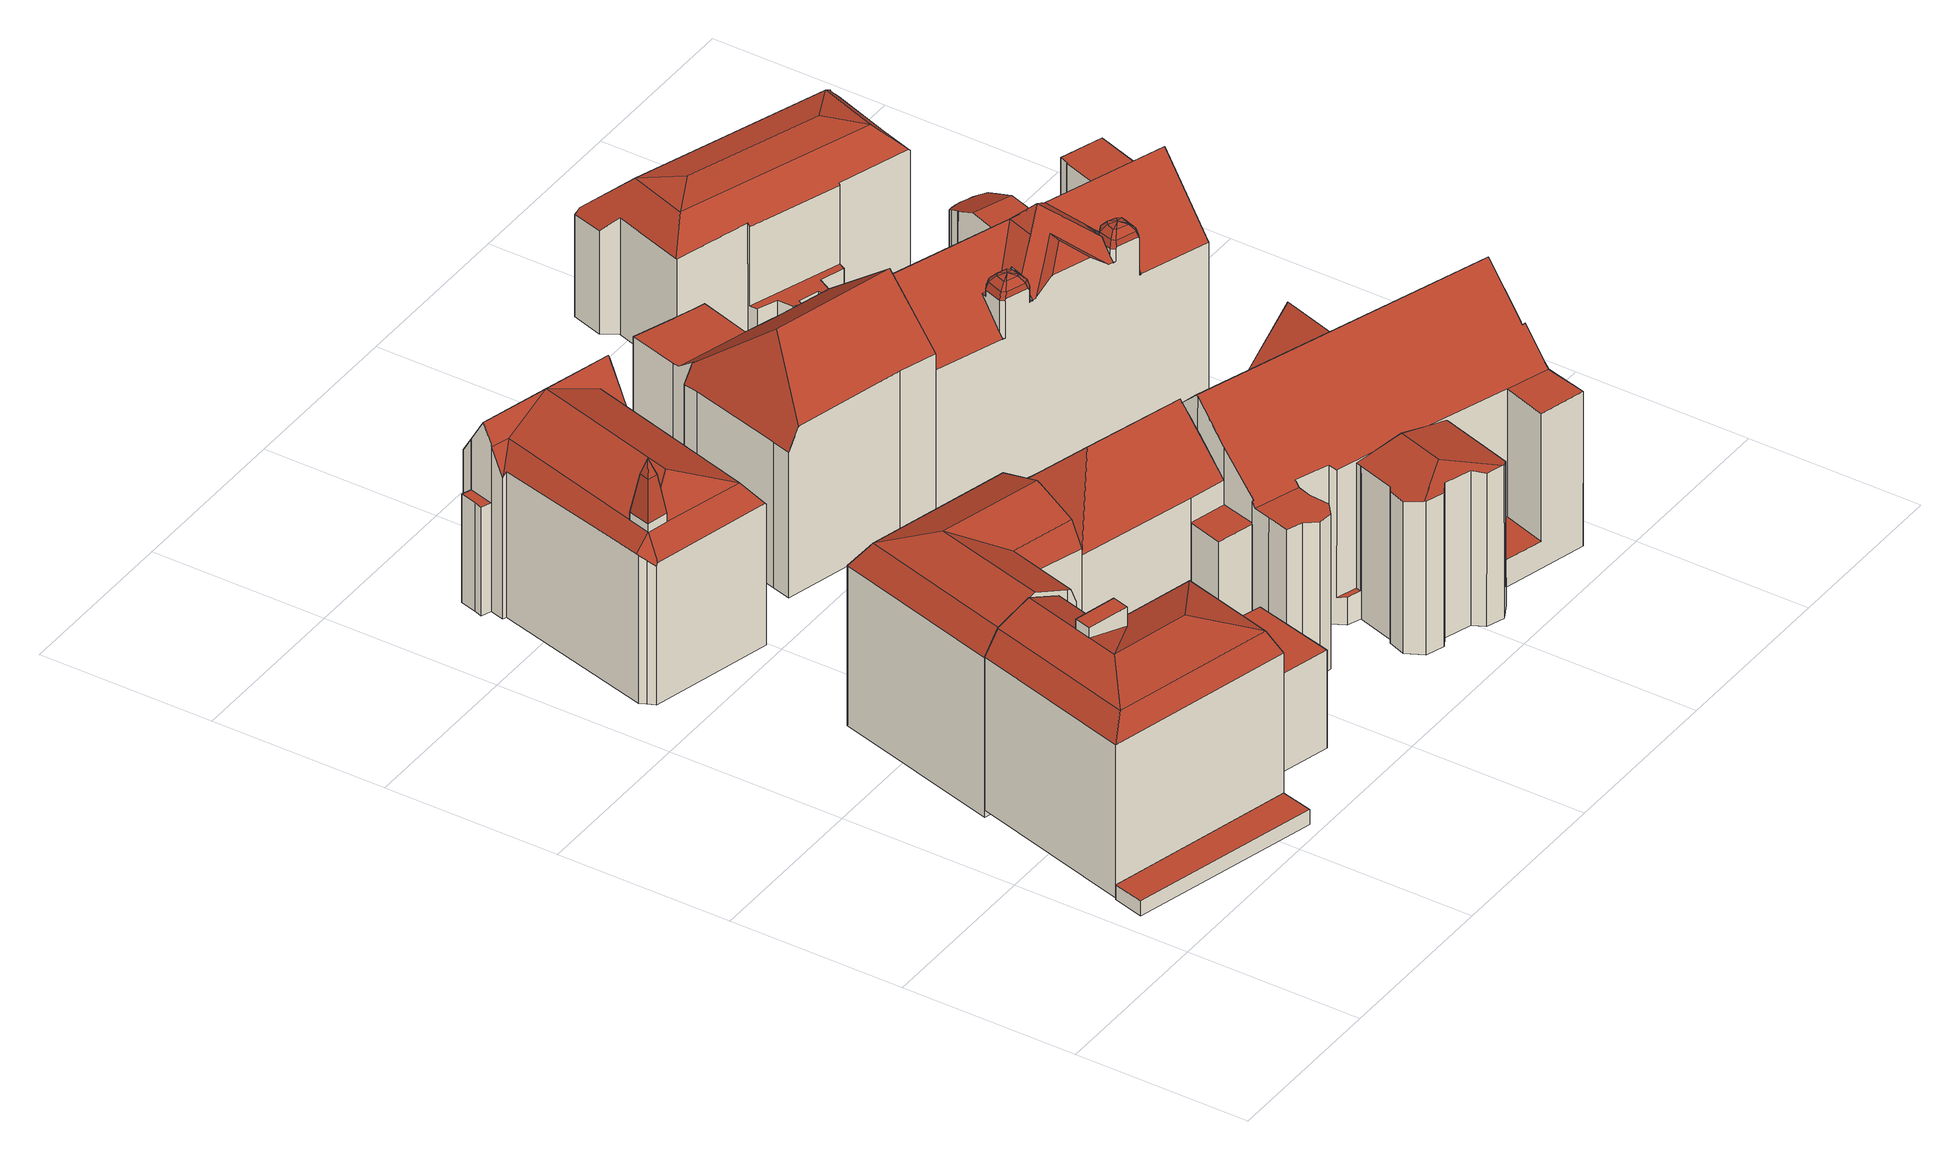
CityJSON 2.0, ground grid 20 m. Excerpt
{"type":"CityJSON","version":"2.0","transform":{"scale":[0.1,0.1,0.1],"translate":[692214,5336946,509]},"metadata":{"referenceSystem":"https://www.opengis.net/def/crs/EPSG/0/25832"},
"CityObjects":{
"building1":{"type":"Building","attributes":{"Gemeindeschluessel":"09162000","HoeheDach":"513.110","HoeheGrund":"511.333","Methode":"2000","NiedrigsteTraufeDesGebaeudes":"513.110","Geometrietyp2DReferenz":"3000","function":"31001_2000","roofType":"1000","measuredHeight":1.78},"geometry":[{"type":"Solid","lod":"2","boundaries":[[[[0,1,2,3]],[[0,4,5,1]],[[5,4,6,7]],[[1,5,7,2]],[[4,0,3,6]],[[6,3,2,7]]]],"semantics":{"surfaces":[{"type":"WallSurface"},{"type":"RoofSurface","Dachneigung":"90.000","Dachorientierung":"-1.000","Flaeche":"80.326","Z_MAX":"1.777","Z_MAX_ASL":"513.110","Z_MIN":"1.777","Z_MIN_ASL":"513.110"},{"type":"GroundSurface"}],"values":[[0,1,0,0,0,2]]}}]},
"building2":{"type":"Building","attributes":{"Gemeindeschluessel":"09162000","HoeheDach":"535.490","HoeheGrund":"511.528","Methode":"2000","NiedrigsteTraufeDesGebaeudes":"529.950","Geometrietyp2DReferenz":"3000","function":"31001_9998","roofType":"3400","measuredHeight":23.96,"storeysAboveGround":6},"address":[{"country":"Germany","locality":"München","thoroughfareName":"Leopoldstraße 42"}],"geometry":[{"type":"Solid","lod":"2","boundaries":[[[[8,9,10,11]],[[12,13,14,15,16,17]],[[18,19,15,14,20]],[[21,22,14,13]],[[23,24,20,14,22]],[[25,26,27,28]],[[29,30,31,32,33,8,11,34,27,26]],[[35,36,18]],[[9,37,35,10]],[[38,39,12,17]],[[31,40,16,15,19,41,32]],[[42,43,44,45]],[[16,40,46,17]],[[31,30,46,40]],[[28,47,45,44,38,48,25]],[[10,43,42]],[[43,10,35,18,20,24]],[[13,12,49]],[[46,48,38,17]],[[30,29,48,46]],[[44,39,38]],[[44,43,24,49,12,39]],[[21,50,23,22]],[[47,34,11,10,42,45]],[[41,51,33,32]],[[52,51,41,19,18,36]],[[48,29,26,25]],[[23,50,49,24]],[[47,28,27,34]],[[50,21,13,49]],[[33,51,52,37,9,8]],[[35,37,52,36]]]],"semantics":{"surfaces":[{"type":"WallSurface"},{"type":"RoofSurface","Dachneigung":"67.851","Dachorientierung":"285.530","Flaeche":"66.602","Z_MAX":"22.762","Z_MAX_ASL":"534.290","Z_MIN":"21.112","Z_MIN_ASL":"532.640"},{"type":"RoofSurface","Dachneigung":"67.273","Dachorientierung":"105.532","Flaeche":"29.044","Z_MAX":"22.762","Z_MAX_ASL":"534.290","Z_MIN":"21.112","Z_MIN_ASL":"532.640"},{"type":"GroundSurface"},{"type":"RoofSurface","Dachneigung":"29.555","Dachorientierung":"14.286","Flaeche":"4.089","Z_MAX":"21.112","Z_MAX_ASL":"532.640","Z_MIN":"18.654","Z_MIN_ASL":"530.182"},{"type":"RoofSurface","Dachneigung":"73.045","Dachorientierung":"194.257","Flaeche":"81.192","Z_MAX":"22.762","Z_MAX_ASL":"534.290","Z_MIN":"21.112","Z_MIN_ASL":"532.640"},{"type":"RoofSurface","Dachneigung":"35.022","Dachorientierung":"14.257","Flaeche":"27.529","Z_MAX":"21.112","Z_MAX_ASL":"532.640","Z_MIN":"18.535","Z_MIN_ASL":"530.063"},{"type":"RoofSurface","Dachneigung":"34.222","Dachorientierung":"285.525","Flaeche":"58.896","Z_MAX":"21.112","Z_MAX_ASL":"532.640","Z_MIN":"18.496","Z_MIN_ASL":"530.024"},{"type":"RoofSurface","Dachneigung":"25.574","Dachorientierung":"104.979","Flaeche":"36.255","Z_MAX":"21.112","Z_MAX_ASL":"532.640","Z_MIN":"18.520","Z_MIN_ASL":"530.048"},{"type":"RoofSurface","Dachneigung":"89.985","Dachorientierung":"194.250","Flaeche":"5.005","Z_MAX":"21.112","Z_MAX_ASL":"532.640","Z_MIN":"21.111","Z_MIN_ASL":"532.639"},{"type":"RoofSurface","Dachneigung":"78.085","Dachorientierung":"105.528","Flaeche":"9.486","Z_MAX":"22.762","Z_MAX_ASL":"534.290","Z_MIN":"21.692","Z_MIN_ASL":"533.220"},{"type":"RoofSurface","Dachneigung":"26.539","Dachorientierung":"194.255","Flaeche":"59.944","Z_MAX":"21.112","Z_MAX_ASL":"532.640","Z_MIN":"18.522","Z_MIN_ASL":"530.050"},{"type":"RoofSurface","Dachneigung":"73.566","Dachorientierung":"104.971","Flaeche":"32.284","Z_MAX":"22.762","Z_MAX_ASL":"534.290","Z_MIN":"21.112","Z_MIN_ASL":"532.640"},{"type":"RoofSurface","Dachneigung":"73.735","Dachorientierung":"14.223","Flaeche":"52.090","Z_MAX":"22.762","Z_MAX_ASL":"534.290","Z_MIN":"21.111","Z_MIN_ASL":"532.639"},{"type":"RoofSurface","Dachneigung":"90.000","Dachorientierung":"-1.000","Flaeche":"10.140","Z_MAX":"23.962","Z_MAX_ASL":"535.490","Z_MIN":"23.962","Z_MIN_ASL":"535.490"},{"type":"RoofSurface","Dachneigung":"22.820","Dachorientierung":"105.530","Flaeche":"13.340","Z_MAX":"21.112","Z_MAX_ASL":"532.640","Z_MIN":"18.422","Z_MIN_ASL":"529.950"}],"values":[[0,1,2,0,0,0,3,0,4,5,0,6,7,0,8,0,9,10,11,0,12,13,14,0,0,15,0,0,0,0,0,0]]}}]},
"building3":{"type":"Building","attributes":{"Gemeindeschluessel":"09162000","HoeheDach":"534.542","HoeheGrund":"510.590","Methode":"2000","NiedrigsteTraufeDesGebaeudes":"529.874","Geometrietyp2DReferenz":"3000","function":"31001_9998","roofType":"3400","measuredHeight":23.95,"storeysAboveGround":6},"address":[{"country":"Germany","locality":"München","thoroughfareName":"Leopoldstraße 44"}],"geometry":[{"type":"Solid","lod":"2","boundaries":[[[[53,54,55,56,57]],[[58,59,60,61,62,63]],[[64,53,57,65,66,67]],[[60,59,68,69,70]],[[71,72,54,53,64]],[[72,73,74,55,54]],[[73,75,76,77,74]],[[68,59,58,78]],[[55,79,62,61,56]],[[57,56,70,65]],[[78,80,69,68]],[[70,69,66,65]],[[56,61,60,70]],[[74,77,79,55]],[[71,75,73,72]],[[63,62,79,77,76]],[[76,75,71,64,67,80,78,58,63]],[[80,67,66,69]]]],"semantics":{"surfaces":[{"type":"RoofSurface","Dachneigung":"67.911","Dachorientierung":"107.797","Flaeche":"55.110","Z_MAX":"23.952","Z_MAX_ASL":"534.542","Z_MIN":"22.049","Z_MIN_ASL":"532.639"},{"type":"WallSurface"},{"type":"RoofSurface","Dachneigung":"31.426","Dachorientierung":"17.125","Flaeche":"57.520","Z_MAX":"22.050","Z_MAX_ASL":"532.640","Z_MIN":"19.323","Z_MIN_ASL":"529.913"},{"type":"RoofSurface","Dachneigung":"21.851","Dachorientierung":"107.780","Flaeche":"18.267","Z_MAX":"22.051","Z_MAX_ASL":"532.641","Z_MIN":"19.518","Z_MIN_ASL":"530.108"},{"type":"RoofSurface","Dachneigung":"69.408","Dachorientierung":"197.101","Flaeche":"53.910","Z_MAX":"23.952","Z_MAX_ASL":"534.542","Z_MIN":"22.049","Z_MIN_ASL":"532.639"},{"type":"RoofSurface","Dachneigung":"67.908","Dachorientierung":"287.771","Flaeche":"80.647","Z_MAX":"23.952","Z_MAX_ASL":"534.542","Z_MIN":"22.050","Z_MIN_ASL":"532.640"},{"type":"RoofSurface","Dachneigung":"34.170","Dachorientierung":"287.778","Flaeche":"64.609","Z_MAX":"22.050","Z_MAX_ASL":"532.640","Z_MIN":"19.284","Z_MIN_ASL":"529.874"},{"type":"RoofSurface","Dachneigung":"69.405","Dachorientierung":"17.134","Flaeche":"79.475","Z_MAX":"23.952","Z_MAX_ASL":"534.542","Z_MIN":"22.050","Z_MIN_ASL":"532.640"},{"type":"RoofSurface","Dachneigung":"28.385","Dachorientierung":"197.122","Flaeche":"21.040","Z_MAX":"22.051","Z_MAX_ASL":"532.641","Z_MIN":"19.350","Z_MIN_ASL":"529.940"},{"type":"GroundSurface"}],"values":[[0,1,1,2,1,3,1,1,4,5,1,6,7,8,1,1,9,1]]}}]},
"building4":{"type":"Building","attributes":{"Gemeindeschluessel":"09162000","HoeheDach":"524.574","HoeheGrund":"512.814","Methode":"1000","NiedrigsteTraufeDesGebaeudes":"524.574","Geometrietyp2DReferenz":"3000","function":"31001_9998","roofType":"1000","measuredHeight":11.76},"geometry":[{"type":"Solid","lod":"2","boundaries":[[[[81,82,83,84]],[[82,85,86,87,83]],[[86,88,89,87]],[[83,87,89,84]],[[90,88,86,85]],[[81,90,85,82]],[[89,88,90,81,84]]]],"semantics":{"surfaces":[{"type":"WallSurface"},{"type":"RoofSurface","Dachneigung":"90.000","Dachorientierung":"-1.000","Flaeche":"80.537","Z_MAX":"11.760","Z_MAX_ASL":"524.574","Z_MIN":"11.760","Z_MIN_ASL":"524.574"},{"type":"GroundSurface"}],"values":[[0,1,0,0,0,0,2]]}}]},
"building5":{"type":"Building","attributes":{"Gemeindeschluessel":"09162000","HoeheDach":"538.320","HoeheGrund":"510.750","Methode":"2000","NiedrigsteTraufeDesGebaeudes":"523.866","Geometrietyp2DReferenz":"3000","function":"31001_1000","roofType":"3400","measuredHeight":27.57,"storeysAboveGround":4},"address":[{"country":"Germany","locality":"München","thoroughfareName":"Leopoldstraße 46"}],"geometry":[{"type":"Solid","lod":"2","boundaries":[[[[91,92,93,94]],[[95,96,97,98,99]],[[100,101,102,103,104,105]],[[106,107,108,109]],[[110,111,112]],[[108,107,98,97,113]],[[114,115,116,117]],[[118,119,120]],[[121,120,122]],[[123,124,125,126]],[[127,128,129,130]],[[131,132,128,127]],[[133,134,135,136]],[[97,137,138,113]],[[139,125,124,140,141]],[[92,114,117,93]],[[120,119,122]],[[129,142,143,130]],[[114,92,91,142,129,128,132,144,135,134,101,100,145,115]],[[146,147,148,149]],[[150,151,152,153]],[[103,102,148,140,124,123]],[[139,141,112,154]],[[142,91,94,143]],[[98,107,106,155,99]],[[146,149,156,152,151]],[[157,158,159,160]],[[161,162,163,164]],[[145,100,105,165]],[[131,127,130,143,94,93,117,116,165,105,104,126,125,139,154,166,167,109,108,113,138,164,163,160,159,168]],[[140,148,153,110,112,141]],[[144,132,131,168,169]],[[121,151,150,118]],[[170,136,135,144,169]],[[166,95,99,155,167]],[[110,153,152,156,133,136]],[[121,118,120]],[[154,112,111,95,166]],[[137,161,164,138]],[[122,119,147,146]],[[96,95,111,110,136]],[[118,150,147,119]],[[116,115,145,165]],[[162,157,160,163]],[[149,148,102,101,134]],[[147,150,153,148]],[[126,104,103,123]],[[170,158,157,162,161,137,97,96,136]],[[155,106,109,167]],[[121,122,146,151]],[[133,156,149,134]],[[159,158,170,169,168]]]],"semantics":{"surfaces":[{"type":"WallSurface"},{"type":"RoofSurface","Dachneigung":"27.491","Dachorientierung":"197.261","Flaeche":"3.681","Z_MAX":"19.950","Z_MAX_ASL":"530.700","Z_MIN":"17.049","Z_MIN_ASL":"527.799"},{"type":"RoofSurface","Dachneigung":"15.702","Dachorientierung":"287.863","Flaeche":"1.256","Z_MAX":"27.570","Z_MAX_ASL":"538.320","Z_MIN":"25.670","Z_MIN_ASL":"536.420"},{"type":"RoofSurface","Dachneigung":"15.701","Dachorientierung":"107.863","Flaeche":"1.256","Z_MAX":"27.570","Z_MAX_ASL":"538.320","Z_MIN":"25.670","Z_MIN_ASL":"536.420"},{"type":"RoofSurface","Dachneigung":"68.588","Dachorientierung":"107.860","Flaeche":"121.263","Z_MAX":"22.280","Z_MAX_ASL":"533.030","Z_MIN":"19.950","Z_MIN_ASL":"530.700"},{"type":"RoofSurface","Dachneigung":"18.383","Dachorientierung":"197.261","Flaeche":"1.069","Z_MAX":"27.570","Z_MAX_ASL":"538.320","Z_MIN":"25.670","Z_MIN_ASL":"536.420"},{"type":"RoofSurface","Dachneigung":"37.043","Dachorientierung":"107.861","Flaeche":"60.061","Z_MAX":"19.950","Z_MAX_ASL":"530.700","Z_MIN":"16.976","Z_MIN_ASL":"527.726"},{"type":"RoofSurface","Dachneigung":"22.759","Dachorientierung":"232.548","Flaeche":"3.187","Z_MAX":"19.950","Z_MAX_ASL":"530.700","Z_MIN":"16.787","Z_MIN_ASL":"527.537"},{"type":"RoofSurface","Dachneigung":"90.000","Dachorientierung":"-1.000","Flaeche":"3.305","Z_MAX":"13.116","Z_MAX_ASL":"523.866","Z_MIN":"13.116","Z_MIN_ASL":"523.866"},{"type":"GroundSurface"},{"type":"RoofSurface","Dachneigung":"35.985","Dachorientierung":"287.861","Flaeche":"51.910","Z_MAX":"19.950","Z_MAX_ASL":"530.700","Z_MIN":"17.049","Z_MIN_ASL":"527.799"},{"type":"RoofSurface","Dachneigung":"8.436","Dachorientierung":"17.261","Flaeche":"8.438","Z_MAX":"25.670","Z_MAX_ASL":"536.420","Z_MIN":"20.950","Z_MIN_ASL":"531.700"},{"type":"RoofSurface","Dachneigung":"28.248","Dachorientierung":"197.239","Flaeche":"17.010","Z_MAX":"22.280","Z_MAX_ASL":"533.030","Z_MIN":"17.104","Z_MIN_ASL":"527.854"},{"type":"RoofSurface","Dachneigung":"69.152","Dachorientierung":"287.861","Flaeche":"119.441","Z_MAX":"22.280","Z_MAX_ASL":"533.030","Z_MIN":"19.950","Z_MIN_ASL":"530.700"},{"type":"RoofSurface","Dachneigung":"18.650","Dachorientierung":"17.261","Flaeche":"1.071","Z_MAX":"27.570","Z_MAX_ASL":"538.320","Z_MIN":"25.670","Z_MIN_ASL":"536.420"},{"type":"RoofSurface","Dachneigung":"8.436","Dachorientierung":"197.261","Flaeche":"8.438","Z_MAX":"25.670","Z_MAX_ASL":"536.420","Z_MIN":"20.950","Z_MIN_ASL":"531.700"},{"type":"RoofSurface","Dachneigung":"29.151","Dachorientierung":"197.260","Flaeche":"14.040","Z_MAX":"22.280","Z_MAX_ASL":"533.030","Z_MIN":"19.950","Z_MIN_ASL":"530.700"},{"type":"RoofSurface","Dachneigung":"8.435","Dachorientierung":"287.860","Flaeche":"9.413","Z_MAX":"25.670","Z_MAX_ASL":"536.420","Z_MIN":"20.950","Z_MIN_ASL":"531.700"},{"type":"RoofSurface","Dachneigung":"27.030","Dachorientierung":"197.260","Flaeche":"41.675","Z_MAX":"19.950","Z_MAX_ASL":"530.700","Z_MIN":"17.017","Z_MIN_ASL":"527.767"},{"type":"RoofSurface","Dachneigung":"30.839","Dachorientierung":"17.260","Flaeche":"96.265","Z_MAX":"22.280","Z_MAX_ASL":"533.030","Z_MIN":"17.236","Z_MIN_ASL":"527.986"},{"type":"RoofSurface","Dachneigung":"8.436","Dachorientierung":"107.862","Flaeche":"9.413","Z_MAX":"25.670","Z_MAX_ASL":"536.420","Z_MIN":"20.950","Z_MIN_ASL":"531.700"},{"type":"RoofSurface","Dachneigung":"61.226","Dachorientierung":"197.260","Flaeche":"26.780","Z_MAX":"22.280","Z_MAX_ASL":"533.030","Z_MIN":"19.950","Z_MIN_ASL":"530.700"}],"values":[[0,0,0,0,1,0,0,2,3,0,0,0,4,0,0,0,5,0,6,0,0,7,0,0,8,0,0,0,0,9,10,0,11,12,0,13,14,0,0,15,16,17,0,0,18,0,0,19,0,20,21,0]]}}]},
"building6":{"type":"Building","attributes":{"Gemeindeschluessel":"09162000","HoeheDach":"535.459","HoeheGrund":"510.240","Methode":"1000","NiedrigsteTraufeDesGebaeudes":"528.875","Geometrietyp2DReferenz":"3000","function":"31001_1000","roofType":"3200","measuredHeight":25.22,"storeysAboveGround":6},"address":[{"country":"Germany","locality":"München","thoroughfareName":"Martiusstraße 2"}],"geometry":[{"type":"Solid","lod":"2","boundaries":[[[[171,172,173,174,175]],[[175,176,177,178,171]],[[175,174,179,176]],[[180,181,182,183]],[[183,184,185,180]],[[176,179,186,187,177]],[[177,187,181,178]],[[188,184,183,182,186,179,174,173]],[[172,189,188,173]],[[189,185,184,188]],[[185,189,172,171,178,181,180]],[[181,187,186,182]]]],"semantics":{"surfaces":[{"type":"WallSurface"},{"type":"RoofSurface","Dachneigung":"45.293","Dachorientierung":"17.876","Flaeche":"133.376","Z_MAX":"25.219","Z_MAX_ASL":"535.459","Z_MIN":"18.635","Z_MIN_ASL":"528.875"},{"type":"RoofSurface","Dachneigung":"45.293","Dachorientierung":"288.296","Flaeche":"57.728","Z_MAX":"25.219","Z_MAX_ASL":"535.459","Z_MIN":"18.876","Z_MIN_ASL":"529.116"},{"type":"GroundSurface"},{"type":"RoofSurface","Dachneigung":"45.293","Dachorientierung":"197.876","Flaeche":"137.292","Z_MAX":"25.219","Z_MAX_ASL":"535.459","Z_MIN":"18.874","Z_MIN_ASL":"529.114"}],"values":[[0,1,0,0,0,0,2,3,0,0,4,0]]}}]},
"building7":{"type":"Building","attributes":{"Gemeindeschluessel":"09162000","HoeheDach":"526.205","HoeheGrund":"512.466","Methode":"1000","NiedrigsteTraufeDesGebaeudes":"526.205","Geometrietyp2DReferenz":"3000","function":"31001_2000","roofType":"1000","measuredHeight":13.74},"geometry":[{"type":"Solid","lod":"2","boundaries":[[[[190,191,192,193]],[[194,195,196,197]],[[196,198,191,190,197]],[[194,193,192,199,195]],[[192,191,198,199]],[[195,199,198,196]],[[190,193,194,197]]]],"semantics":{"surfaces":[{"type":"WallSurface"},{"type":"GroundSurface"},{"type":"RoofSurface","Dachneigung":"90.000","Dachorientierung":"-1.000","Flaeche":"18.727","Z_MAX":"13.739","Z_MAX_ASL":"526.205","Z_MIN":"13.739","Z_MIN_ASL":"526.205"}],"values":[[0,0,1,2,0,0,0]]}}]},
"building8":{"type":"Building","attributes":{"Gemeindeschluessel":"09162000","HoeheDach":"513.156","HoeheGrund":"510.730","Methode":"1000","NiedrigsteTraufeDesGebaeudes":"513.156","Geometrietyp2DReferenz":"3000","function":"31001_2000","roofType":"1000","measuredHeight":2.43},"geometry":[{"type":"Solid","lod":"2","boundaries":[[[[200,201,202,203]],[[203,202,204,205,206,207]],[[208,209,207,206]],[[209,208,210,211,201,200]],[[203,207,209,200]],[[211,210,205,204]],[[201,211,204,202]],[[210,208,206,205]]]],"semantics":{"surfaces":[{"type":"WallSurface"},{"type":"GroundSurface"},{"type":"RoofSurface","Dachneigung":"90.000","Dachorientierung":"-1.000","Flaeche":"59.629","Z_MAX":"2.426","Z_MAX_ASL":"513.156","Z_MIN":"2.426","Z_MIN_ASL":"513.156"}],"values":[[0,1,0,2,0,0,0,0]]}}]},
"building9":{"type":"Building","attributes":{"Gemeindeschluessel":"09162000","HoeheDach":"513.117","HoeheGrund":"510.640","Methode":"1000","NiedrigsteTraufeDesGebaeudes":"513.117","Geometrietyp2DReferenz":"3000","function":"31001_2000","roofType":"1000","measuredHeight":2.48},"geometry":[{"type":"Solid","lod":"2","boundaries":[[[[212,213,214,215]],[[216,217,218,219]],[[217,216,213,212]],[[213,216,219,214]],[[215,218,217,212]],[[215,214,219,218]]]],"semantics":{"surfaces":[{"type":"WallSurface"},{"type":"RoofSurface","Dachneigung":"90.000","Dachorientierung":"-1.000","Flaeche":"30.348","Z_MAX":"2.477","Z_MAX_ASL":"513.117","Z_MIN":"2.477","Z_MIN_ASL":"513.117"},{"type":"GroundSurface"}],"values":[[0,0,1,0,0,2]]}}]},
"building10":{"type":"Building","attributes":{"Gemeindeschluessel":"09162000","HoeheDach":"536.290","HoeheGrund":"510.184","Methode":"2000","NiedrigsteTraufeDesGebaeudes":"527.110","Geometrietyp2DReferenz":"3000","function":"31001_1000","roofType":"3100","measuredHeight":26.11,"storeysAboveGround":4},"address":[{"country":"Germany","locality":"München","thoroughfareName":"Martiusstraße 1"}],"geometry":[{"type":"Solid","lod":"2","boundaries":[[[[220,221,222,223]],[[224,225,226,227]],[[228,229,230,231,232]],[[228,233,234,221,220,235,229]],[[236,237,225,224,238,239,240]],[[241,242,223,222,243,244,245,227,226,246,247,248,249,250,251,252,253]],[[254,255,252,251]],[[249,248,240,256]],[[252,255,232,231,253]],[[256,257,250,249]],[[225,237,246,226]],[[255,254,257,256,240,239,258,233,228,232]],[[235,220,223,242]],[[257,254,251,250]],[[243,234,233,258,244]],[[236,240,248,247]],[[221,234,243,222]],[[231,230,241,253]],[[235,242,241,230,229]],[[237,236,247,246]],[[238,224,227,245]],[[244,258,239,238,245]]]],"semantics":{"surfaces":[{"type":"WallSurface"},{"type":"RoofSurface","Dachneigung":"49.972","Dachorientierung":"195.200","Flaeche":"152.734","Z_MAX":"26.106","Z_MAX_ASL":"536.290","Z_MIN":"19.988","Z_MIN_ASL":"530.172"},{"type":"RoofSurface","Dachneigung":"29.686","Dachorientierung":"285.606","Flaeche":"94.336","Z_MAX":"26.106","Z_MAX_ASL":"536.290","Z_MIN":"17.446","Z_MIN_ASL":"527.630"},{"type":"RoofSurface","Dachneigung":"90.000","Dachorientierung":"-1.000","Flaeche":"54.660","Z_MAX":"16.926","Z_MAX_ASL":"527.110","Z_MIN":"16.926","Z_MIN_ASL":"527.110"},{"type":"GroundSurface"},{"type":"RoofSurface","Dachneigung":"49.972","Dachorientierung":"15.200","Flaeche":"230.597","Z_MAX":"26.106","Z_MAX_ASL":"536.290","Z_MIN":"16.926","Z_MIN_ASL":"527.110"}],"values":[[0,0,1,2,3,4,0,0,0,0,0,5,0,0,0,0,0,0,0,0,0,0]]}}]},
"building11":{"type":"Building","attributes":{"Gemeindeschluessel":"09162000","HoeheDach":"537.210","HoeheGrund":"509.777","Methode":"2000","NiedrigsteTraufeDesGebaeudes":"513.060","Geometrietyp2DReferenz":"3000","function":"31001_1000","roofType":"3100","measuredHeight":27.43,"storeysAboveGround":4},"address":[{"country":"Germany","locality":"München","thoroughfareName":"Martiusstraße 4"}],"geometry":[{"type":"Solid","lod":"2","boundaries":[[[[259,260,261,262]],[[263,264,265,266]],[[267,268,269,270,271]],[[272,273,274,275]],[[276,277,278,279]],[[280,281,282,283]],[[282,281,284,285,286,287]],[[288,289,290,291,292]],[[293,294,295,296,297,298,273,272,299]],[[285,300,301,286]],[[302,271,270,303]],[[304,305,306,307]],[[277,308,309,278]],[[310,311,312,313]],[[299,272,275,314]],[[315,316,317,318]],[[267,271,290,289,308,277,276,319,320,316,315,321,322,298,297,323,324,325,326]],[[327,328,329]],[[310,330,260,259,331,332,333,311]],[[287,286,301,325,324,334]],[[290,271,302,291]],[[335,307,306,303,270,269]],[[308,289,288,309]],[[330,310,313,336]],[[278,309,288,292,305,304,337,262,261,336,313,312,338,339,283,282,287,334,340,341,342,343,344,314,275,274,345,346,318,317,266,265,347,279]],[[294,293,344,343]],[[337,348,331,259,262]],[[347,349,319,276,279]],[[274,273,298,322,345]],[[321,315,318,346]],[[327,329,350]],[[351,352,339,338]],[[296,295,342,341]],[[293,299,314,344]],[[317,316,320,263,266]],[[329,328,264,263,320,319,349,350]],[[304,307,335,353,348,337]],[[326,354,267]],[[325,301,300,355,326]],[[333,332,354,326,355,284,281,280,352,351]],[[352,280,283,339]],[[284,355,300,285]],[[267,354,332,331,348,353,268]],[[324,323,340,334]],[[264,328,327,350,349,347,265]],[[292,291,302,303,306,305]],[[338,312,311,333,351]],[[268,353,335,269]],[[260,330,336,261]],[[322,321,346,345]],[[295,294,343,342]],[[340,323,297,296,341]]]],"semantics":{"surfaces":[{"type":"WallSurface"},{"type":"RoofSurface","Dachneigung":"90.000","Dachorientierung":"-1.000","Flaeche":"28.375","Z_MAX":"18.763","Z_MAX_ASL":"528.540","Z_MIN":"18.763","Z_MIN_ASL":"528.540"},{"type":"RoofSurface","Dachneigung":"90.000","Dachorientierung":"-1.000","Flaeche":"1.521","Z_MAX":"3.283","Z_MAX_ASL":"513.060","Z_MIN":"3.283","Z_MIN_ASL":"513.060"},{"type":"RoofSurface","Dachneigung":"45.428","Dachorientierung":"198.450","Flaeche":"443.868","Z_MAX":"27.433","Z_MAX_ASL":"537.210","Z_MIN":"18.763","Z_MIN_ASL":"528.540"},{"type":"RoofSurface","Dachneigung":"39.549","Dachorientierung":"287.147","Flaeche":"26.516","Z_MAX":"25.553","Z_MAX_ASL":"535.330","Z_MIN":"19.207","Z_MIN_ASL":"528.984"},{"type":"RoofSurface","Dachneigung":"76.892","Dachorientierung":"198.450","Flaeche":"14.006","Z_MAX":"19.383","Z_MAX_ASL":"529.160","Z_MIN":"18.507","Z_MIN_ASL":"528.284"},{"type":"RoofSurface","Dachneigung":"90.000","Dachorientierung":"-1.000","Flaeche":"27.053","Z_MAX":"18.763","Z_MAX_ASL":"528.540","Z_MIN":"18.763","Z_MIN_ASL":"528.540"},{"type":"RoofSurface","Dachneigung":"90.000","Dachorientierung":"-1.000","Flaeche":"43.817","Z_MAX":"3.283","Z_MAX_ASL":"513.060","Z_MIN":"3.283","Z_MIN_ASL":"513.060"},{"type":"GroundSurface"},{"type":"RoofSurface","Dachneigung":"39.549","Dachorientierung":"107.147","Flaeche":"26.516","Z_MAX":"25.553","Z_MAX_ASL":"535.330","Z_MIN":"19.207","Z_MIN_ASL":"528.984"},{"type":"RoofSurface","Dachneigung":"45.428","Dachorientierung":"18.450","Flaeche":"381.127","Z_MAX":"27.433","Z_MAX_ASL":"537.210","Z_MIN":"19.207","Z_MIN_ASL":"528.984"},{"type":"RoofSurface","Dachneigung":"79.888","Dachorientierung":"287.147","Flaeche":"44.451","Z_MAX":"19.383","Z_MAX_ASL":"529.160","Z_MIN":"18.298","Z_MIN_ASL":"528.075"},{"type":"RoofSurface","Dachneigung":"79.888","Dachorientierung":"107.147","Flaeche":"43.793","Z_MAX":"19.383","Z_MAX_ASL":"529.160","Z_MIN":"18.383","Z_MIN_ASL":"528.160"}],"values":[[0,0,0,0,0,0,0,0,1,2,0,0,0,0,0,0,3,4,5,0,6,7,0,0,8,0,0,0,0,0,9,0,0,0,0,10,0,0,0,11,0,0,12,0,0,0,0,0,0,0,0,0]]}}]},
"building12":{"type":"Building","attributes":{"Gemeindeschluessel":"09162000","HoeheDach":"537.913","HoeheGrund":"510.140","Methode":"2000","NiedrigsteTraufeDesGebaeudes":"526.327","Geometrietyp2DReferenz":"3000","function":"31001_1000","roofType":"3100","measuredHeight":27.77,"storeysAboveGround":4},"address":[{"country":"Germany","locality":"München","thoroughfareName":"Martiusstraße 3"}],"geometry":[{"type":"Solid","lod":"2","boundaries":[[[[356,357,358,359]],[[360,361,362,363]],[[364,365,366,367,368]],[[369,370,371,372]],[[373,374,375,366]],[[376,377,378,379]],[[380,381,382,383]],[[384,385,386,387]],[[359,388,389]],[[390,391,376,379]],[[392,391,393]],[[394,395,396,397,398,399]],[[400,401,402,403,404,405,406,407]],[[381,408,409,382]],[[383,382,410,411]],[[412,413,414,415]],[[416,417,418,419]],[[418,417,420,421]],[[422,423,424,425]],[[419,418,385,384]],[[426,427,388]],[[428,429,430,431]],[[432,433,434,435]],[[366,375,436,367]],[[437,438,439,440]],[[404,403,441,442]],[[385,443,444,386]],[[445,446,447,448]],[[449,450,451]],[[452,453,454,455,456,457]],[[410,382,409,458,459]],[[389,388,380]],[[427,408,388]],[[420,460,407,406,421]],[[461,444,404,442,462]],[[435,463,425,424,464,465,413,412,431,430,466,372,371,467,440,439,468,452,457,469,399,398,470,432]],[[423,471,464,424]],[[415,428,431,412]],[[362,361,378,377,472,473]],[[459,458,474,475,476]],[[443,421,406,477]],[[478,479,480,481,482,483,484,485,486,474,363,362,473]],[[487,488,489,490]],[[482,481,491,492]],[[427,493,409,408]],[[358,426,388]],[[494,495,496,480,479,497]],[[434,498,463,435]],[[499,389,380,383]],[[500,357,390,379]],[[416,501,374]],[[494,502,495]],[[464,471,503,504,505,465]],[[356,359,389,499]],[[506,438,487,490]],[[496,420,417,373]],[[378,361,379]],[[507,508,386,444,461]],[[388,381,380]],[[397,445,448,509,510,411,410,459,476,511,486,485,451,450,483,482,492,512,364,368,507,461,462,441,403,402,470,398]],[[418,421,443,385]],[[375,501,436]],[[513,390,357,356]],[[436,514,508,367]],[[469,457,456,515]],[[449,451,485,484]],[[458,363,474]],[[455,454,516]],[[388,408,381]],[[513,356,499,517]],[[460,420,496,495,502]],[[456,455,516,395,394,515]],[[458,409,493,360,363]],[[429,518,466,430]],[[414,505,504,488,487,438,437,519,370,369,518,429,428,415]],[[489,488,504,503]],[[450,449,484,483]],[[475,511,476]],[[390,513,393,391]],[[505,414,413,465]],[[419,384,501]],[[447,509,448]],[[472,400,473]],[[474,486,511,475]],[[393,513,517,446,392]],[[491,512,492]],[[358,357,500,426]],[[460,497,479,478,400,407]],[[500,379,360,493]],[[384,387,501]],[[463,498,422,425]],[[510,517,499,383,411]],[[472,396,395,516,454,453,520,506,490,489,503,471,423,422,498,434,433,401,400]],[[520,453,452,468]],[[446,517,510,509,447]],[[373,417,416,374]],[[515,394,399,469]],[[361,360,379]],[[442,441,462]],[[426,500,493,427]],[[374,501,375]],[[501,514,436]],[[470,402,401,433,432]],[[481,365,364,512,491]],[[501,387,514]],[[440,467,519,437]],[[367,508,507,368]],[[439,438,506,520,468]],[[497,460,502,494]],[[518,369,372,466]],[[444,443,477,405,404]],[[405,477,406]],[[446,445,397,396,472,377,376,391,392]],[[400,478,473]],[[514,387,386,508]],[[358,388,359]],[[365,481,480]],[[416,419,501]],[[373,366,365,480,496]],[[370,519,467,371]]]],"semantics":{"surfaces":[{"type":"RoofSurface","Dachneigung":"46.140","Dachorientierung":"65.613","Flaeche":"0.669","Z_MAX":"24.169","Z_MAX_ASL":"534.310","Z_MIN":"23.485","Z_MIN_ASL":"533.625"},{"type":"WallSurface"},{"type":"RoofSurface","Dachneigung":"17.151","Dachorientierung":"154.537","Flaeche":"0.570","Z_MAX":"23.485","Z_MAX_ASL":"533.625","Z_MIN":"22.550","Z_MIN_ASL":"532.690"},{"type":"RoofSurface","Dachneigung":"45.351","Dachorientierung":"110.854","Flaeche":"1.346","Z_MAX":"24.169","Z_MAX_ASL":"534.310","Z_MIN":"23.485","Z_MIN_ASL":"533.625"},{"type":"RoofSurface","Dachneigung":"49.005","Dachorientierung":"110.382","Flaeche":"1.473","Z_MAX":"23.240","Z_MAX_ASL":"533.380","Z_MIN":"21.771","Z_MIN_ASL":"531.911"},{"type":"RoofSurface","Dachneigung":"40.157","Dachorientierung":"201.070","Flaeche":"1.686","Z_MAX":"24.169","Z_MAX_ASL":"534.310","Z_MIN":"23.485","Z_MIN_ASL":"533.625"},{"type":"RoofSurface","Dachneigung":"44.519","Dachorientierung":"290.855","Flaeche":"1.473","Z_MAX":"24.169","Z_MAX_ASL":"534.310","Z_MIN":"23.485","Z_MIN_ASL":"533.625"},{"type":"RoofSurface","Dachneigung":"74.061","Dachorientierung":"110.852","Flaeche":"0.487","Z_MAX":"24.420","Z_MAX_ASL":"534.560","Z_MIN":"24.169","Z_MIN_ASL":"534.310"},{"type":"RoofSurface","Dachneigung":"89.959","Dachorientierung":"-1.000","Flaeche":"0.245","Z_MAX":"21.771","Z_MAX_ASL":"531.911","Z_MIN":"21.770","Z_MIN_ASL":"531.910"},{"type":"RoofSurface","Dachneigung":"41.884","Dachorientierung":"201.071","Flaeche":"106.828","Z_MAX":"25.800","Z_MAX_ASL":"535.940","Z_MIN":"18.166","Z_MIN_ASL":"528.306"},{"type":"RoofSurface","Dachneigung":"47.719","Dachorientierung":"245.611","Flaeche":"0.472","Z_MAX":"24.169","Z_MAX_ASL":"534.310","Z_MIN":"23.485","Z_MIN_ASL":"533.625"},{"type":"RoofSurface","Dachneigung":"12.739","Dachorientierung":"201.069","Flaeche":"1.850","Z_MAX":"23.485","Z_MAX_ASL":"533.625","Z_MIN":"22.771","Z_MIN_ASL":"532.911"},{"type":"RoofSurface","Dachneigung":"42.153","Dachorientierung":"21.071","Flaeche":"1.473","Z_MAX":"24.169","Z_MAX_ASL":"534.310","Z_MIN":"23.485","Z_MIN_ASL":"533.625"},{"type":"RoofSurface","Dachneigung":"13.637","Dachorientierung":"21.072","Flaeche":"2.097","Z_MAX":"23.485","Z_MAX_ASL":"533.625","Z_MIN":"22.550","Z_MIN_ASL":"532.690"},{"type":"RoofSurface","Dachneigung":"48.073","Dachorientierung":"334.537","Flaeche":"0.589","Z_MAX":"24.169","Z_MAX_ASL":"534.310","Z_MIN":"23.485","Z_MIN_ASL":"533.625"},{"type":"RoofSurface","Dachneigung":"75.408","Dachorientierung":"336.039","Flaeche":"0.282","Z_MAX":"24.420","Z_MAX_ASL":"534.560","Z_MIN":"24.169","Z_MIN_ASL":"534.310"},{"type":"RoofSurface","Dachneigung":"49.036","Dachorientierung":"154.537","Flaeche":"0.451","Z_MAX":"24.169","Z_MAX_ASL":"534.310","Z_MIN":"23.485","Z_MIN_ASL":"533.625"},{"type":"RoofSurface","Dachneigung":"14.759","Dachorientierung":"290.854","Flaeche":"2.027","Z_MAX":"23.485","Z_MAX_ASL":"533.625","Z_MIN":"22.550","Z_MIN_ASL":"532.690"},{"type":"RoofSurface","Dachneigung":"37.665","Dachorientierung":"201.069","Flaeche":"6.168","Z_MAX":"25.210","Z_MAX_ASL":"535.350","Z_MIN":"23.094","Z_MIN_ASL":"533.234"},{"type":"RoofSurface","Dachneigung":"16.420","Dachorientierung":"245.613","Flaeche":"0.609","Z_MAX":"23.485","Z_MAX_ASL":"533.625","Z_MIN":"22.550","Z_MIN_ASL":"532.690"},{"type":"RoofSurface","Dachneigung":"76.487","Dachorientierung":"147.464","Flaeche":"0.150","Z_MAX":"24.420","Z_MAX_ASL":"534.560","Z_MIN":"24.169","Z_MIN_ASL":"534.310"},{"type":"RoofSurface","Dachneigung":"74.581","Dachorientierung":"290.858","Flaeche":"0.472","Z_MAX":"24.420","Z_MAX_ASL":"534.560","Z_MIN":"24.169","Z_MIN_ASL":"534.310"},{"type":"GroundSurface"},{"type":"RoofSurface","Dachneigung":"49.133","Dachorientierung":"110.908","Flaeche":"16.897","Z_MAX":"27.773","Z_MAX_ASL":"537.913","Z_MIN":"23.240","Z_MIN_ASL":"533.380"},{"type":"RoofSurface","Dachneigung":"37.700","Dachorientierung":"201.049","Flaeche":"31.862","Z_MAX":"27.773","Z_MAX_ASL":"537.913","Z_MIN":"21.124","Z_MIN_ASL":"531.265"},{"type":"RoofSurface","Dachneigung":"89.954","Dachorientierung":"-1.000","Flaeche":"14.904","Z_MAX":"23.690","Z_MAX_ASL":"533.830","Z_MIN":"23.686","Z_MIN_ASL":"533.826"},{"type":"RoofSurface","Dachneigung":"44.168","Dachorientierung":"290.855","Flaeche":"1.306","Z_MAX":"24.169","Z_MAX_ASL":"534.310","Z_MIN":"23.485","Z_MIN_ASL":"533.625"},{"type":"RoofSurface","Dachneigung":"73.612","Dachorientierung":"21.071","Flaeche":"0.458","Z_MAX":"24.420","Z_MAX_ASL":"534.560","Z_MIN":"24.169","Z_MIN_ASL":"534.310"},{"type":"RoofSurface","Dachneigung":"48.109","Dachorientierung":"147.463","Flaeche":"0.391","Z_MAX":"24.169","Z_MAX_ASL":"534.310","Z_MIN":"23.485","Z_MIN_ASL":"533.625"},{"type":"RoofSurface","Dachneigung":"13.716","Dachorientierung":"21.072","Flaeche":"1.851","Z_MAX":"23.485","Z_MAX_ASL":"533.625","Z_MIN":"22.550","Z_MIN_ASL":"532.690"},{"type":"RoofSurface","Dachneigung":"75.663","Dachorientierung":"65.408","Flaeche":"0.289","Z_MAX":"24.420","Z_MAX_ASL":"534.560","Z_MIN":"24.169","Z_MIN_ASL":"534.310"},{"type":"RoofSurface","Dachneigung":"90.000","Dachorientierung":"-1.000","Flaeche":"0.325","Z_MAX":"21.770","Z_MAX_ASL":"531.910","Z_MIN":"21.770","Z_MIN_ASL":"531.910"},{"type":"RoofSurface","Dachneigung":"43.170","Dachorientierung":"110.853","Flaeche":"1.369","Z_MAX":"24.169","Z_MAX_ASL":"534.310","Z_MIN":"23.485","Z_MIN_ASL":"533.625"},{"type":"RoofSurface","Dachneigung":"15.688","Dachorientierung":"65.409","Flaeche":"1.036","Z_MAX":"23.485","Z_MAX_ASL":"533.625","Z_MIN":"22.550","Z_MIN_ASL":"532.690"},{"type":"RoofSurface","Dachneigung":"49.384","Dachorientierung":"110.845","Flaeche":"0.425","Z_MAX":"23.240","Z_MAX_ASL":"533.380","Z_MIN":"22.550","Z_MIN_ASL":"532.690"},{"type":"RoofSurface","Dachneigung":"16.860","Dachorientierung":"245.410","Flaeche":"0.545","Z_MAX":"23.485","Z_MAX_ASL":"533.625","Z_MIN":"22.550","Z_MIN_ASL":"532.690"},{"type":"RoofSurface","Dachneigung":"72.384","Dachorientierung":"201.072","Flaeche":"0.570","Z_MAX":"24.420","Z_MAX_ASL":"534.560","Z_MIN":"24.169","Z_MIN_ASL":"534.310"},{"type":"RoofSurface","Dachneigung":"16.614","Dachorientierung":"334.534","Flaeche":"0.766","Z_MAX":"23.485","Z_MAX_ASL":"533.625","Z_MIN":"22.550","Z_MIN_ASL":"532.690"},{"type":"RoofSurface","Dachneigung":"76.906","Dachorientierung":"154.536","Flaeche":"0.175","Z_MAX":"24.420","Z_MAX_ASL":"534.560","Z_MIN":"24.169","Z_MIN_ASL":"534.310"},{"type":"RoofSurface","Dachneigung":"15.581","Dachorientierung":"65.612","Flaeche":"0.899","Z_MAX":"23.485","Z_MAX_ASL":"533.625","Z_MIN":"22.550","Z_MIN_ASL":"532.690"},{"type":"RoofSurface","Dachneigung":"40.345","Dachorientierung":"201.071","Flaeche":"1.756","Z_MAX":"24.169","Z_MAX_ASL":"534.310","Z_MIN":"23.485","Z_MIN_ASL":"533.625"},{"type":"RoofSurface","Dachneigung":"49.075","Dachorientierung":"110.840","Flaeche":"7.197","Z_MAX":"25.210","Z_MAX_ASL":"535.350","Z_MIN":"21.124","Z_MIN_ASL":"531.265"},{"type":"RoofSurface","Dachneigung":"76.309","Dachorientierung":"245.611","Flaeche":"0.180","Z_MAX":"24.420","Z_MAX_ASL":"534.560","Z_MIN":"24.169","Z_MIN_ASL":"534.310"},{"type":"RoofSurface","Dachneigung":"14.111","Dachorientierung":"110.854","Flaeche":"1.921","Z_MAX":"23.485","Z_MAX_ASL":"533.625","Z_MIN":"22.550","Z_MIN_ASL":"532.690"},{"type":"RoofSurface","Dachneigung":"89.962","Dachorientierung":"-1.000","Flaeche":"26.202","Z_MAX":"21.150","Z_MAX_ASL":"531.290","Z_MIN":"21.145","Z_MIN_ASL":"531.285"},{"type":"RoofSurface","Dachneigung":"14.588","Dachorientierung":"290.853","Flaeche":"1.806","Z_MAX":"23.485","Z_MAX_ASL":"533.625","Z_MIN":"22.550","Z_MIN_ASL":"532.690"},{"type":"RoofSurface","Dachneigung":"64.237","Dachorientierung":"21.071","Flaeche":"22.107","Z_MAX":"23.690","Z_MAX_ASL":"533.830","Z_MIN":"21.572","Z_MIN_ASL":"531.712"},{"type":"RoofSurface","Dachneigung":"45.779","Dachorientierung":"290.865","Flaeche":"6.759","Z_MAX":"25.210","Z_MAX_ASL":"535.350","Z_MIN":"21.125","Z_MIN_ASL":"531.265"},{"type":"RoofSurface","Dachneigung":"90.000","Dachorientierung":"-1.000","Flaeche":"0.092","Z_MAX":"21.060","Z_MAX_ASL":"531.200","Z_MIN":"21.060","Z_MIN_ASL":"531.200"},{"type":"RoofSurface","Dachneigung":"76.471","Dachorientierung":"334.538","Flaeche":"0.225","Z_MAX":"24.420","Z_MAX_ASL":"534.560","Z_MIN":"24.169","Z_MIN_ASL":"534.310"},{"type":"RoofSurface","Dachneigung":"90.000","Dachorientierung":"-1.000","Flaeche":"0.059","Z_MAX":"18.110","Z_MAX_ASL":"528.250","Z_MIN":"18.110","Z_MIN_ASL":"528.250"},{"type":"RoofSurface","Dachneigung":"40.872","Dachorientierung":"21.065","Flaeche":"5.637","Z_MAX":"27.773","Z_MAX_ASL":"537.913","Z_MIN":"25.800","Z_MIN_ASL":"535.940"},{"type":"RoofSurface","Dachneigung":"90.000","Dachorientierung":"-1.000","Flaeche":"0.080","Z_MAX":"21.060","Z_MAX_ASL":"531.200","Z_MIN":"21.060","Z_MIN_ASL":"531.200"},{"type":"RoofSurface","Dachneigung":"42.335","Dachorientierung":"21.072","Flaeche":"1.304","Z_MAX":"24.169","Z_MAX_ASL":"534.310","Z_MIN":"23.485","Z_MIN_ASL":"533.625"},{"type":"RoofSurface","Dachneigung":"45.774","Dachorientierung":"290.847","Flaeche":"12.683","Z_MAX":"25.800","Z_MAX_ASL":"535.940","Z_MIN":"21.770","Z_MIN_ASL":"531.910"},{"type":"RoofSurface","Dachneigung":"15.415","Dachorientierung":"336.038","Flaeche":"1.027","Z_MAX":"23.485","Z_MAX_ASL":"533.625","Z_MIN":"22.550","Z_MIN_ASL":"532.690"},{"type":"RoofSurface","Dachneigung":"74.758","Dachorientierung":"290.856","Flaeche":"0.535","Z_MAX":"24.420","Z_MAX_ASL":"534.560","Z_MIN":"24.169","Z_MIN_ASL":"534.310"},{"type":"RoofSurface","Dachneigung":"16.633","Dachorientierung":"147.460","Flaeche":"0.502","Z_MAX":"23.485","Z_MAX_ASL":"533.625","Z_MIN":"22.550","Z_MIN_ASL":"532.690"},{"type":"RoofSurface","Dachneigung":"45.674","Dachorientierung":"21.064","Flaeche":"336.310","Z_MAX":"25.800","Z_MAX_ASL":"535.940","Z_MIN":"16.186","Z_MIN_ASL":"526.327"},{"type":"RoofSurface","Dachneigung":"46.347","Dachorientierung":"65.408","Flaeche":"0.774","Z_MAX":"24.169","Z_MAX_ASL":"534.310","Z_MIN":"23.485","Z_MIN_ASL":"533.625"},{"type":"RoofSurface","Dachneigung":"90.000","Dachorientierung":"-1.000","Flaeche":"0.071","Z_MAX":"18.110","Z_MAX_ASL":"528.250","Z_MIN":"18.110","Z_MIN_ASL":"528.250"},{"type":"RoofSurface","Dachneigung":"45.819","Dachorientierung":"336.039","Flaeche":"0.761","Z_MAX":"24.169","Z_MAX_ASL":"534.310","Z_MIN":"23.485","Z_MIN_ASL":"533.625"},{"type":"RoofSurface","Dachneigung":"75.179","Dachorientierung":"110.856","Flaeche":"0.495","Z_MAX":"24.420","Z_MAX_ASL":"534.560","Z_MIN":"24.169","Z_MIN_ASL":"534.310"},{"type":"RoofSurface","Dachneigung":"72.497","Dachorientierung":"201.068","Flaeche":"0.596","Z_MAX":"24.420","Z_MAX_ASL":"534.560","Z_MIN":"24.169","Z_MIN_ASL":"534.310"},{"type":"RoofSurface","Dachneigung":"76.674","Dachorientierung":"245.420","Flaeche":"0.165","Z_MAX":"24.420","Z_MAX_ASL":"534.560","Z_MIN":"24.169","Z_MIN_ASL":"534.310"},{"type":"RoofSurface","Dachneigung":"12.826","Dachorientierung":"201.071","Flaeche":"1.926","Z_MAX":"23.485","Z_MAX_ASL":"533.625","Z_MIN":"22.770","Z_MIN_ASL":"532.910"},{"type":"RoofSurface","Dachneigung":"89.946","Dachorientierung":"-1.000","Flaeche":"0.177","Z_MAX":"21.770","Z_MAX_ASL":"531.910","Z_MIN":"21.770","Z_MIN_ASL":"531.910"},{"type":"RoofSurface","Dachneigung":"41.888","Dachorientierung":"201.064","Flaeche":"107.609","Z_MAX":"25.800","Z_MAX_ASL":"535.940","Z_MIN":"18.166","Z_MIN_ASL":"528.306"},{"type":"RoofSurface","Dachneigung":"45.912","Dachorientierung":"290.858","Flaeche":"4.590","Z_MAX":"27.773","Z_MAX_ASL":"537.913","Z_MIN":"25.800","Z_MIN_ASL":"535.940"},{"type":"RoofSurface","Dachneigung":"48.514","Dachorientierung":"245.411","Flaeche":"0.428","Z_MAX":"24.169","Z_MAX_ASL":"534.310","Z_MIN":"23.485","Z_MIN_ASL":"533.625"},{"type":"RoofSurface","Dachneigung":"75.563","Dachorientierung":"65.615","Flaeche":"0.249","Z_MAX":"24.420","Z_MAX_ASL":"534.560","Z_MIN":"24.169","Z_MIN_ASL":"534.310"},{"type":"RoofSurface","Dachneigung":"73.514","Dachorientierung":"21.071","Flaeche":"0.516","Z_MAX":"24.420","Z_MAX_ASL":"534.560","Z_MIN":"24.169","Z_MIN_ASL":"534.310"},{"type":"RoofSurface","Dachneigung":"15.179","Dachorientierung":"110.853","Flaeche":"1.829","Z_MAX":"23.485","Z_MAX_ASL":"533.625","Z_MIN":"22.550","Z_MIN_ASL":"532.690"}],"values":[[0,1,2,1,3,4,5,6,7,1,8,1,9,10,11,1,12,13,1,14,15,1,1,16,1,1,17,1,18,1,19,20,21,1,1,22,1,1,23,1,1,24,25,1,26,27,1,1,28,29,30,31,1,32,1,33,34,35,36,1,37,38,39,40,1,41,1,1,42,43,1,44,45,1,46,1,47,48,1,1,49,50,51,1,1,52,53,54,55,56,1,57,58,1,1,59,1,1,60,61,62,63,1,1,64,1,65,1,1,1,1,66,67,68,69,70,1,71,72,1]]}}]},
"building13":{"type":"Building","attributes":{"Gemeindeschluessel":"09162000","HoeheDach":"527.540","HoeheGrund":"509.850","Methode":"2000","NiedrigsteTraufeDesGebaeudes":"514.440","Geometrietyp2DReferenz":"3000","function":"31001_9998","roofType":"3400","measuredHeight":17.69,"storeysAboveGround":4},"address":[{"country":"Germany","locality":"München","thoroughfareName":"Leopoldstraße 46a"}],"geometry":[{"type":"Solid","lod":"2","boundaries":[[[[521,522,523]],[[524,525,526,527]],[[528,529,530,531]],[[532,528,531,533]],[[534,535,536,537]],[[538,539,540,541]],[[542,543,544,545,546]],[[547,548,549,550,551,552]],[[553,554,555,533,531,530,527,526,556,547,552,557,558,541,540,559,560,561,562,563,537,536,542,546]],[[556,526,525,564]],[[565,566,567]],[[566,565,521,523]],[[568,539,538,569,570,522,521]],[[546,545,571,572,573,553]],[[555,554,574,575]],[[543,535,534,576,577,565,567,544]],[[573,574,554,553]],[[576,534,537,563]],[[564,548,547,556]],[[541,558,569,538]],[[574,573,572,549,548,564,525,524,529,528,532,575]],[[578,579,561,560]],[[557,580,570,569,558]],[[579,581,562,561]],[[529,524,527,530]],[[575,532,533,555]],[[550,571,545,544,567,522,570,580,551]],[[551,580,557,552]],[[566,523,522,567]],[[540,539,568,582,559]],[[535,543,542,536]],[[571,550,549,572]],[[565,577,581,579,578,582,568,521]],[[560,559,582,578]],[[562,581,577,576,563]]]],"semantics":{"surfaces":[{"type":"RoofSurface","Dachneigung":"80.478","Dachorientierung":"290.953","Flaeche":"12.974","Z_MAX":"17.690","Z_MAX_ASL":"527.540","Z_MIN":"17.090","Z_MIN_ASL":"526.940"},{"type":"WallSurface"},{"type":"GroundSurface"},{"type":"RoofSurface","Dachneigung":"80.478","Dachorientierung":"110.953","Flaeche":"12.974","Z_MAX":"17.690","Z_MAX_ASL":"527.540","Z_MIN":"17.090","Z_MIN_ASL":"526.940"},{"type":"RoofSurface","Dachneigung":"80.478","Dachorientierung":"21.495","Flaeche":"71.767","Z_MAX":"17.690","Z_MAX_ASL":"527.540","Z_MIN":"17.090","Z_MIN_ASL":"526.940"},{"type":"RoofSurface","Dachneigung":"43.024","Dachorientierung":"290.953","Flaeche":"49.377","Z_MAX":"17.090","Z_MAX_ASL":"526.940","Z_MIN":"12.353","Z_MIN_ASL":"522.203"},{"type":"RoofSurface","Dachneigung":"43.024","Dachorientierung":"110.953","Flaeche":"39.709","Z_MAX":"17.090","Z_MAX_ASL":"526.940","Z_MIN":"14.148","Z_MIN_ASL":"523.999"},{"type":"RoofSurface","Dachneigung":"90.000","Dachorientierung":"-1.000","Flaeche":"18.201","Z_MAX":"4.590","Z_MAX_ASL":"514.440","Z_MIN":"4.590","Z_MIN_ASL":"514.440"},{"type":"RoofSurface","Dachneigung":"43.023","Dachorientierung":"201.495","Flaeche":"103.778","Z_MAX":"17.090","Z_MAX_ASL":"526.940","Z_MIN":"14.090","Z_MIN_ASL":"523.940"},{"type":"RoofSurface","Dachneigung":"80.478","Dachorientierung":"201.495","Flaeche":"71.769","Z_MAX":"17.690","Z_MAX_ASL":"527.540","Z_MIN":"17.090","Z_MIN_ASL":"526.940"},{"type":"RoofSurface","Dachneigung":"43.024","Dachorientierung":"21.495","Flaeche":"104.916","Z_MAX":"17.090","Z_MAX_ASL":"526.940","Z_MIN":"12.833","Z_MIN_ASL":"522.683"}],"values":[[0,1,1,1,1,1,1,1,2,1,3,4,5,1,1,6,1,1,1,1,7,1,1,1,1,1,8,1,9,1,1,1,10,1,1]]}}]}
},
"vertices":[
[232,39,41],[223,3,41],[223,3,23],[232,39,23],[17,94,41],[8,59,41],[17,94,23],[8,59,23],
[178,213,25],[178,213,213],[175,200,236],[175,200,25],[91,144,253],[101,179,253],[106,198,253],[124,264,253],[85,275,236],[37,102,236],[149,207,236],[162,254,236],[144,189,236],[101,179,265],[106,198,265],[155,186,265],[155,186,236],[240,67,210],[240,67,25],[265,162,25],[265,162,210],[232,39,25],[17,94,25],[68,279,25],[172,251,25],[163,218,25],[268,175,25],[160,204,236],[160,204,210],[164,218,212],[223,54,236],[183,121,253],[68,279,210],[172,251,212],[175,200,211],[170,182,236],[252,161,236],[268,175,212],[17,94,210],[268,175,211],[232,39,210],[150,167,242],[150,167,265],[163,218,212],[164,218,210],
[172,251,238],[177,250,236],[199,331,236],[168,392,255],[132,262,255],[305,423,16],[305,423,212],[301,409,236],[287,360,255],[286,357,254],[286,357,16],[172,251,16],[86,274,236],[68,279,209],[68,279,16],[305,425,209],[122,473,209],[136,452,236],[184,248,16],[184,248,217],[205,315,212],[205,315,211],[205,315,16],[269,297,16],[269,297,209],[305,425,16],[273,311,236],[122,473,16],
[344,139,38],[344,139,156],[320,46,156],[320,46,38],[303,151,156],[265,162,156],[240,67,156],[265,162,38],[240,67,38],[303,151,38],
[206,727,206],[214,725,194],[214,725,18],[206,727,18],[87,863,220],[90,874,240],[95,891,210],[95,891,149],[87,863,149],[187,609,188],[185,609,190],[49,645,188],[47,645,185],[47,645,18],[187,609,18],[79,877,149],[84,895,149],[84,895,18],[79,877,18],[108,856,217],[87,862,217],[83,847,188],[95,891,18],[198,666,194],[203,665,187],[203,665,18],[198,666,18],[65,676,274],[61,664,274],[68,669,293],[75,673,274],[72,661,274],[43,654,191],[39,661,196],[39,661,18],[43,654,18],[236,805,18],[236,805,195],[220,746,194],[220,746,18],[241,803,18],[241,803,189],[123,684,240],[169,628,217],[224,825,217],[170,853,240],[99,903,190],[99,903,18],[87,845,18],[39,663,198],[87,845,194],[212,748,206],[212,748,18],[241,805,189],[188,613,188],[77,653,227],[53,659,227],[53,659,217],[77,653,217],[60,685,227],[84,678,227],[84,678,226],[60,685,217],[83,847,18],[76,867,149],[81,669,226],[257,861,190],[252,843,220],[252,843,18],[257,861,18],[102,902,190],[172,883,190],[172,883,18],[102,902,18],[188,613,18],[87,863,18],[76,867,18],[248,830,18],[248,830,238],[248,832,240],
[463,309,265],[463,307,262],[463,307,12],[477,368,12],[477,368,205],[305,423,199],[304,421,201],[348,342,265],[305,423,12],[405,259,201],[269,297,201],[269,297,12],[405,259,12],[447,248,12],[447,248,201],[286,357,12],[286,357,201],[457,285,12],[457,285,240],
[447,248,35],[405,259,35],[405,259,172],[447,248,172],[436,206,172],[434,207,172],[434,207,35],[436,206,35],[393,219,35],[393,219,172],
[306,890,42],[290,831,42],[290,831,17],[306,890,17],[252,843,17],[257,861,17],[172,883,17],[184,922,17],[172,883,42],[184,922,42],[257,861,42],[252,843,42],
[306,890,41],[354,872,41],[354,872,16],[306,890,16],[339,816,41],[290,831,41],[290,831,16],[339,816,16],
[276,659,188],[305,766,187],[305,766,12],[276,659,12],[354,872,181],[401,855,181],[401,855,12],[354,872,12],[336,694,273],[283,634,212],[412,600,213],[455,587,212],[479,656,273],[321,782,205],[310,784,186],[270,637,188],[437,843,181],[424,847,181],[339,816,181],[337,808,181],[420,785,181],[412,600,12],[270,637,12],[310,784,12],[328,780,12],[339,816,12],[424,847,12],[437,843,12],[420,785,12],[435,769,12],[451,763,12],[508,744,12],[481,664,12],[455,587,12],[508,744,195],[481,664,266],[435,769,191],[451,763,192],[328,780,205],
[605,46,193],[598,60,195],[598,60,8],[605,46,8],[463,307,261],[477,368,200],[477,368,8],[463,307,8],[638,134,195],[658,127,192],[658,127,41],[729,103,41],[729,103,195],[419,157,195],[427,183,195],[427,183,8],[419,157,8],[786,125,234],[785,122,230],[785,122,8],[786,125,8],[536,113,192],[549,155,192],[549,155,8],[536,113,8],[549,156,192],[549,156,41],[533,161,41],[533,161,8],[779,92,8],[779,92,201],[778,87,195],[766,39,195],[766,39,8],[448,137,195],[464,135,195],[477,146,195],[479,170,195],[484,185,195],[432,202,195],[437,151,195],[551,162,41],[528,170,41],[713,53,195],[713,53,41],[644,49,8],[652,70,8],[652,70,41],[644,49,41],[789,121,230],[789,121,8],[555,63,193],[534,70,193],[534,70,8],[555,63,8],[437,151,8],[447,248,242],[457,285,281],[457,285,8],[447,248,8],[801,172,282],[457,287,282],[436,206,201],[434,207,200],[485,190,201],[525,177,200],[528,170,195],[572,156,195],[655,309,263],[605,325,200],[636,247,263],[567,70,195],[624,40,193],[588,91,202],[533,72,193],[525,177,8],[632,42,41],[567,70,8],[625,39,8],[524,90,8],[531,110,8],[485,190,8],[479,170,8],[477,146,8],[464,135,8],[448,137,8],[434,207,8],[436,206,8],[827,251,8],[625,39,193],[827,251,200],[705,292,200],[524,90,191],[531,110,191],[632,42,192],[605,145,202],[551,162,192],
[701,528,246],[697,536,246],[691,531,253],[694,527,253],[669,539,237],[669,539,244],[667,532,244],[665,527,237],[564,549,237],[569,552,237],[567,554,246],[562,552,246],[563,550,239],[667,688,227],[673,685,228],[673,685,11],[667,688,11],[573,571,246],[565,570,253],[562,561,253],[688,541,229],[676,559,244],[672,547,244],[680,544,237],[688,515,253],[675,520,253],[668,516,246],[691,508,246],[548,577,253],[543,583,246],[537,565,246],[544,566,253],[684,525,256],[690,517,253],[699,538,237],[699,538,229],[706,535,229],[704,529,229],[827,636,223],[811,588,223],[796,543,269],[774,478,193],[774,478,11],[827,636,11],[615,605,269],[477,652,269],[455,587,193],[533,560,193],[534,564,197],[543,591,229],[548,589,229],[564,584,229],[673,523,253],[666,521,246],[667,515,239],[692,506,239],[639,691,11],[637,687,11],[637,687,233],[639,691,230],[563,575,253],[568,580,246],[549,586,246],[552,579,253],[570,581,237],[548,589,237],[554,718,183],[622,692,186],[622,692,11],[554,718,11],[682,535,253],[677,532,253],[646,692,229],[653,692,228],[653,692,11],[646,692,11],[481,664,11],[481,664,256],[508,744,174],[508,744,11],[559,559,253],[683,674,231],[679,662,237],[679,662,11],[683,674,11],[533,560,192],[534,564,192],[541,585,237],[534,564,237],[695,505,193],[697,509,198],[697,509,192],[695,505,192],[617,549,264],[591,540,242],[635,525,242],[701,665,11],[701,665,186],[773,642,185],[773,642,223],[774,642,223],[774,642,11],[663,520,237],[666,515,237],[570,581,236],[536,559,237],[536,559,192],[557,728,11],[619,682,11],[634,677,11],[660,691,11],[678,680,11],[699,656,11],[778,652,11],[455,587,11],[619,682,197],[656,591,269],[628,582,289],[663,520,228],[663,520,222],[666,515,222],[541,585,229],[604,574,269],[573,564,244],[571,559,237],[569,552,228],[568,548,223],[572,547,223],[622,563,264],[657,518,223],[662,516,223],[672,640,248],[627,656,248],[617,627,248],[662,611,248],[569,552,222],[568,548,222],[671,537,246],[578,579,229],[576,571,229],[576,571,237],[578,579,244],[557,728,173],[695,511,246],[680,542,246],[555,569,256],[570,581,229],[633,677,197],[633,677,238],[634,677,238],[679,662,196],[537,559,239],[539,560,246],[693,506,192],[693,506,237],[662,516,222],[564,549,222],[704,529,237],[546,564,253],[778,652,223],[761,605,223],[697,509,237],[660,691,227],[678,680,229],[699,656,196],
[575,1013,179],[552,946,179],[598,968,185],[632,858,54],[624,862,54],[624,862,9],[632,858,9],[658,855,54],[635,862,54],[635,862,9],[658,855,9],[658,850,54],[658,850,9],[827,941,150],[804,875,150],[804,875,9],[827,941,9],[535,1029,133],[546,1064,132],[546,1064,9],[535,1029,9],[791,835,9],[791,835,150],[789,835,152],[708,863,151],[708,863,9],[602,889,9],[602,889,54],[602,898,54],[602,898,149],[603,901,152],[603,901,9],[703,854,9],[675,863,9],[666,847,9],[624,880,9],[518,928,9],[545,1011,9],[588,1051,9],[594,1036,9],[633,1020,9],[751,979,9],[830,952,9],[624,880,54],[796,936,179],[751,914,185],[773,869,179],[552,1062,138],[545,1011,150],[518,929,151],[707,862,149],[707,862,54],[703,854,54],[675,863,54],[666,847,54],[830,952,150],[829,952,152],[594,1036,150],[633,1020,152],[518,928,150],[751,979,152],[588,1051,137]
]}
